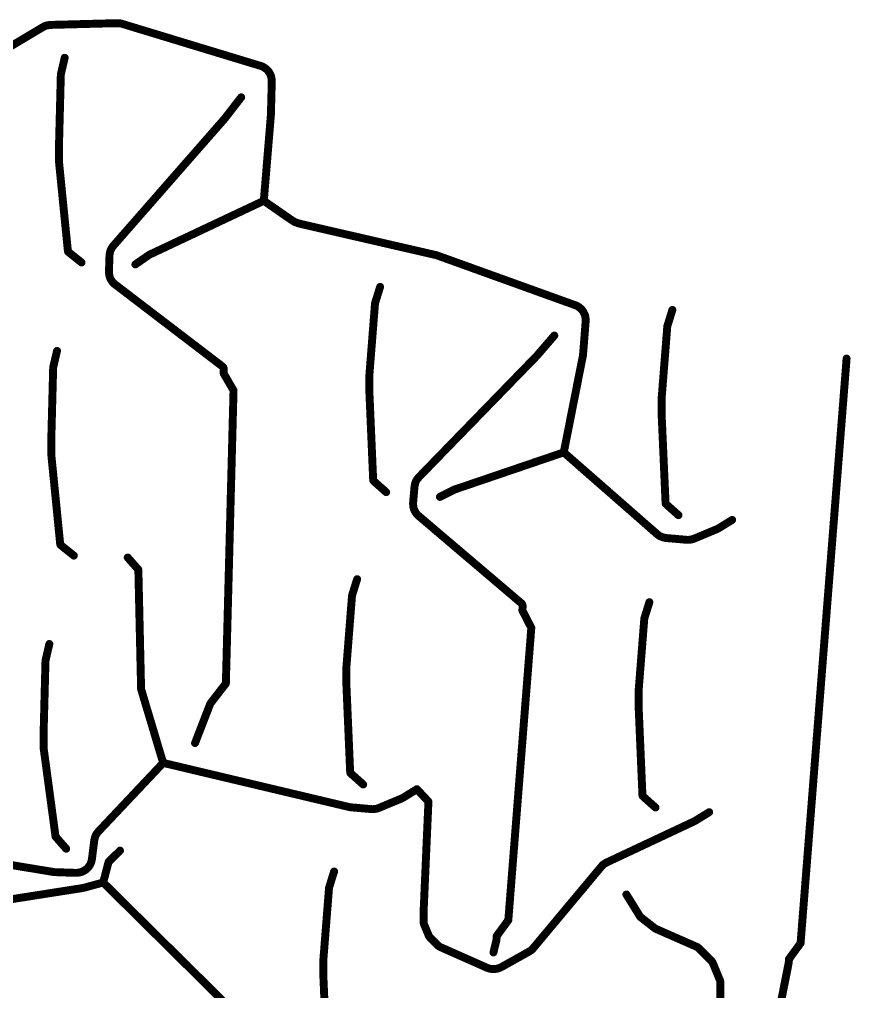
# Model space of a CAD drawing. Extents: x -168 to 102, y -39 to 61.
# Drawn here: x -110.9 to -58.5, y 0 to 61.3 of the extents above; entities that cross this region are included whole.
import ezdxf

# ---------------------------------------------------------------- set-up
doc = ezdxf.new("R2010")
doc.units = 0
doc.layers.get('0').update_dxf_attribs({"linetype": 'CONTINUOUS', "lineweight": 0})
doc.layers.add('B_Cu_____________', color=7, linetype='CONTINUOUS', lineweight=0)

# ---------------------------------------------------------------- blocks, each defined once
blk = doc.blocks.new('UNIT_DISC')
at = {"const_width": 0.5}
blk.add_lwpolyline([(0.25, 0, 1), (-0.25, 0, 1)], format="xyb", close=True, dxfattribs=at)

msp = doc.modelspace()

# ---------------------------------------------------------------- linework, layer by layer
at = {"layer": 'B_Cu_____________', "const_width": 0.5}
for points in [[(-104.5013, 61.0753, 0.073849), (-104.5741, 61.0861)], [(-109.1601, 60.9638, 0.092035), (-109.4171, 60.8689)], [(-108.9563, 60.991, 0.035965), (-109.0636, 60.9804)], [(-95.4704, 58.293, 0.080033), (-95.6849, 58.3978)], [(-95.1878, 58.0231, 0.098954), (-95.3903, 58.2365)], [(-95.0311, 57.6675, 0.098221), (-95.1356, 57.9402)], [(-95.0039, 57.4243, 0.049116), (-95.0145, 57.571)], [(-97.9245, 55.1366, 0.121078), (-97.9138, 55.1574)], [(-95.0612, 55.2827, 0.014049), (-95.0589, 55.3248)], [(-108.4267, 52.3298, 0.023795), (-108.4255, 52.306)], [(-93.776, 48.6929, 0.01464), (-93.749, 48.6753)], [(-93.594, 48.5807, 0.050976), (-93.4929, 48.5326)], [(-93.3056, 48.4659, 0.028981), (-93.2444, 48.448)], [(-104.9784, 47.081, 0.023888), (-105.023, 47.0249)], [(-107.8722, 46.7424, 0.056687), (-107.8653, 46.7105)], [(-107.8582, 46.6895, 0.151397), (-107.8412, 46.666)], [(-105.2239, 46.5842, 0.049258), (-105.2435, 46.438)], [(-105.0802, 46.9454, 0.098285), (-105.2014, 46.6795)], [(-84.5944, 46.4549, 0.02987), (-84.6231, 46.4633)], [(-105.2784, 45.4386, 0.049285), (-105.2691, 45.2913)], [(-105.2533, 45.1947, 0.098598), (-105.1504, 44.9202)], [(-105.0988, 44.837, 0.091114), (-104.9165, 44.6361)], [(-75.6171, 43.1801, 0.080392), (-75.8268, 43.2964)], [(-75.3491, 42.8959, 0.098916), (-75.5401, 43.1195)], [(-75.2112, 42.5331, 0.09806), (-75.3013, 42.8104)], [(-75.1967, 42.2882, 0.048825), (-75.1995, 42.4344)], [(-78.2331, 40.1566, 0.114247), (-78.2217, 40.1755)], [(-75.3734, 40.1076, 0.02918), (-75.3614, 40.1943)], [(-98.0321, 39.2548, 0.23381), (-98.1304, 39.4535)], [(-88.8397, 38.9638, 0.019685), (-88.8405, 38.9441)], [(-70.3967, 37.5123, 0.019685), (-70.3975, 37.4926)], [(-70.3974, 36.2781, 0.010082), (-70.3972, 36.268)], [(-108.911, 33.8362, 0.023795), (-108.9098, 33.8124)], [(-88.6063, 32.295, 0.058471), (-88.6009, 32.2618)], [(-85.8073, 32.3514, 0.098356), (-85.9425, 32.0921)], [(-85.6989, 32.481, 0.023707), (-85.746, 32.4277)], [(-88.5949, 32.2407, 0.144552), (-88.5801, 32.2173)], [(-85.97, 31.9981, 0.04937), (-85.9973, 31.8528)], [(-86.0844, 30.8566, 0.049224), (-86.0828, 30.7092)], [(-86.0721, 30.6119, 0.098469), (-85.984, 30.3327)], [(-70.1538, 30.8004, 0.204534), (-70.1371, 30.7658)], [(-85.9369, 30.2469, 0.091288), (-85.7651, 30.0363)], [(-70.7174, 28.8883, 0.010548), (-70.6931, 28.868)], [(-70.6158, 28.806, 0.097775), (-70.358, 28.6716)], [(-70.2631, 28.6438, 0.049231), (-70.1182, 28.6166)], [(-108.3565, 28.2488, 0.056687), (-108.3496, 28.2169)], [(-108.3425, 28.1959, 0.151397), (-108.3255, 28.1724)], [(-68.8228, 28.5032, 0.049391), (-68.6749, 28.505)], [(-68.5774, 28.5158, 0.0712), (-68.3715, 28.569)], [(-79.1718, 24.3015, 0.234463), (-79.2595, 24.5057)], [(-90.2912, 20.5209, 0.019685), (-90.292, 20.5012)], [(-103.25, 19.1145, 0.066983), (-103.2396, 19.0485)], [(-71.8482, 19.0694, 0.019685), (-71.849, 19.0497)], [(-109.3952, 15.3425, 0.032441), (-109.393, 15.3101)], [(-90.0578, 13.852, 0.058471), (-90.0524, 13.8188)], [(-90.0464, 13.7977, 0.144552), (-90.0316, 13.7743)], [(-71.6148, 12.4005, 0.058471), (-71.6094, 12.3673)], [(-71.6034, 12.3462, 0.144552), (-71.5886, 12.3228)], [(-90.1204, 11.6425, 0.036391), (-90.0127, 11.6251)], [(-88.7173, 11.5117, 0.049391), (-88.5694, 11.5135)], [(-88.4719, 11.5243, 0.0712), (-88.266, 11.5775)], [(-85.1189, 11.9717, 0.130343), (-85.1243, 11.9962)], [(-106.1925, 9.5969, 0.02656), (-106.2067, 9.5185)], [(-106.0488, 9.9581, 0.098285), (-106.17, 9.6922)], [(-105.9282, 10.1145, 0.033235), (-105.9916, 10.0376)], [(-106.3635, 8.3093, 0.026285), (-106.3495, 8.3869)], [(-106.7782, 7.6683, 0.098132), (-106.5649, 7.8674)], [(-106.5071, 7.9476, 0.097834), (-106.3864, 8.2123)], [(-73.9716, 8.0884, 0.091556), (-74.1814, 7.9144)], [(-73.8389, 8.1604, 0.017675), (-73.8861, 8.1362)], [(-108.7749, 7.5436, 0.032036), (-108.6793, 7.5341)], [(-107.3798, 7.4888, 0.049251), (-107.2326, 7.4981)], [(-107.136, 7.5139, 0.097889), (-106.8633, 7.6157)], [(-107.0824, 6.5089, 0.001636), (-107.0711, 6.5108)], [(-106.9745, 6.5266, 0.026293), (-106.7947, 6.5658)], [(-85.4184, 5.1566, 0.01098), (-85.4186, 5.1456)], [(-71.7834, 4.761, 0.144152), (-71.7714, 4.7361)], [(-71.7568, 4.72, 0.043447), (-71.7385, 4.7029)], [(-85.4185, 4.349, 0.097438), (-85.3994, 4.2542)], [(-85.0948, 3.5186, 0.098126), (-85.0406, 3.4377)], [(-70.8242, 3.9888, 0.062416), (-70.7707, 3.9569)], [(-84.4781, 2.8751, 0.092083), (-84.4027, 2.8233)], [(-80.834, 3.2195, 0.033725), (-80.8283, 3.2527)], [(-78.7332, 2.5414, 0.091406), (-78.5238, 2.7152)], [(-68.0952, 2.7628, 0.093166), (-68.1716, 2.815)], [(-91.7427, 2.0779, 0.019685), (-91.7435, 2.0582)], [(-67.183, 1.8239, 0.098126), (-67.2372, 1.9048)], [(-81.4418, 1.5083, 0.236259), (-80.5025, 1.5516)], [(-66.6995, 0.6067, 0.098407), (-66.7185, 0.7025)]]:
    msp.add_lwpolyline(points, format="xyb", dxfattribs=at)
for points in [[(-122.1237, 53.2968), (-109.4171, 60.8689)], [(-109.1601, 60.9638), (-109.0636, 60.9804)], [(-108.9563, 60.991), (-105.3763, 61.0859)], [(-105.3763, 61.0859), (-105.3707, 61.086)], [(-105.3707, 61.086), (-105.3451, 61.0861)], [(-105.3451, 61.0861), (-105.3441, 61.0861)], [(-105.3441, 61.0861), (-104.5741, 61.0861)], [(-104.5013, 61.0753), (-95.6849, 58.3978)], [(-108.3137, 57.8716), (-108.0708, 58.9167)], [(-95.4704, 58.293), (-95.3903, 58.2365)], [(-95.1878, 58.0231), (-95.1356, 57.9402)], [(-108.4267, 53.5509), (-108.3202, 57.6217)], [(-108.3202, 57.6217), (-108.3137, 57.8716)], [(-95.0311, 57.6675), (-95.0145, 57.571)], [(-95.0039, 57.4243), (-95.0104, 57.1743)], [(-95.0104, 57.1741), (-95.0589, 55.3248)], [(-95.0104, 57.1743), (-95.0104, 57.1741)], [(-96.9322, 56.4243), (-97.9136, 55.1581)], [(-97.9245, 55.1366), (-104.9784, 47.081)], [(-97.9136, 55.1581), (-97.9138, 55.1574)], [(-95.0612, 55.2827), (-95.5065, 49.8943)], [(-108.4268, 53.5443), (-108.4267, 53.5509)], [(-108.4268, 52.3565), (-108.4268, 53.5443)], [(-108.4268, 52.3555), (-108.4268, 52.3565)], [(-108.4267, 52.3298), (-108.4268, 52.3555)], [(-107.8722, 46.7424), (-108.4255, 52.306)], [(-95.5065, 49.8943), (-102.7292, 46.4898)], [(-95.5065, 49.8943), (-93.776, 48.6929)], [(-93.749, 48.6753), (-93.617, 48.5947)], [(-93.617, 48.5947), (-93.6159, 48.594)], [(-93.6159, 48.594), (-93.594, 48.5807)], [(-93.4929, 48.5326), (-93.3056, 48.4659)], [(-93.2444, 48.448), (-84.6231, 46.4633)], [(-105.023, 47.0249), (-105.0802, 46.9454)], [(-107.8582, 46.6895), (-107.8653, 46.7105)], [(-107.8404, 46.6654), (-107.8412, 46.666)], [(-107.0085, 45.9993), (-107.8404, 46.6654)], [(-105.2435, 46.438), (-105.2784, 45.4386)], [(-105.2014, 46.6795), (-105.2239, 46.5842)], [(-102.7342, 46.4872), (-103.6105, 45.8807)], [(-102.7322, 46.4883), (-102.7342, 46.4872)], [(-102.7292, 46.4898), (-102.7322, 46.4883)], [(-84.5944, 46.4549), (-75.8268, 43.2964)], [(-105.2691, 45.2913), (-105.2533, 45.1947)], [(-105.1504, 44.9202), (-105.0988, 44.837)], [(-104.9165, 44.6361), (-98.1304, 39.4535)], [(-88.488, 43.4333), (-88.1675, 44.4624)], [(-88.5076, 43.1841), (-88.488, 43.4333)], [(-88.8397, 38.9638), (-88.5076, 43.1841)], [(-75.6171, 43.1801), (-75.5401, 43.1195)], [(-75.3491, 42.8959), (-75.3013, 42.8104)], [(-70.045, 41.9818), (-69.7245, 43.0109)], [(-75.1967, 42.2882), (-75.3417, 40.4439)], [(-75.2112, 42.5331), (-75.2054, 42.4845)], [(-75.2054, 42.4845), (-75.2052, 42.483)], [(-75.2052, 42.483), (-75.1995, 42.4344)], [(-70.3967, 37.5123), (-70.0646, 41.7326)], [(-70.0646, 41.7326), (-70.045, 41.9818)], [(-77.1747, 41.3905), (-78.2211, 40.1774)], [(-108.798, 39.378), (-108.5551, 40.4231)], [(-75.3417, 40.4436), (-75.3614, 40.1943)], [(-75.3417, 40.4439), (-75.3417, 40.4436)], [(-78.2331, 40.1566), (-85.6989, 32.481)], [(-78.2211, 40.1774), (-78.2217, 40.1755)], [(-75.3734, 40.1076), (-76.5789, 34.02)], [(-58.7317, 39.939), (-58.8141, 38.8912)], [(-108.911, 35.0573), (-108.8045, 39.1281)], [(-108.8045, 39.1281), (-108.798, 39.378)], [(-98.0321, 39.2482), (-98.0386, 38.9983)], [(-98.0321, 39.2548), (-98.0321, 39.2482)], [(-98.0386, 38.9983), (-97.4165, 37.9307)], [(-88.8405, 37.7563), (-88.8405, 38.9441)], [(-58.8337, 38.642), (-60.0811, 22.7931)], [(-58.8141, 38.8912), (-58.8337, 38.642)], [(-97.4165, 37.9307), (-97.4442, 36.88)], [(-88.8405, 37.7553), (-88.8405, 37.7563)], [(-88.8404, 37.7296), (-88.8405, 37.7553)], [(-88.8402, 37.7198), (-88.8404, 37.7296)], [(-88.6063, 32.295), (-88.8402, 37.7198)], [(-70.3975, 36.3048), (-70.3975, 37.4926)], [(-97.4507, 36.6301), (-97.8666, 20.7375)], [(-97.4442, 36.88), (-97.4507, 36.6301)], [(-70.3975, 36.3038), (-70.3975, 36.3048)], [(-70.3974, 36.2781), (-70.3975, 36.3038)], [(-70.1538, 30.8004), (-70.3972, 36.268)], [(-108.9111, 35.0507), (-108.911, 35.0573)], [(-108.9111, 33.8629), (-108.9111, 35.0507)], [(-108.9111, 33.8619), (-108.9111, 33.8629)], [(-108.911, 33.8362), (-108.9111, 33.8619)], [(-108.3565, 28.2488), (-108.9098, 33.8124)], [(-83.4495, 31.6814), (-76.5789, 34.02)], [(-70.7174, 28.8883), (-76.5789, 34.02)], [(-88.5949, 32.2407), (-88.6009, 32.2618)], [(-85.746, 32.4277), (-85.8073, 32.3514)], [(-88.5785, 32.2159), (-88.5801, 32.2173)], [(-87.7827, 31.5072), (-88.5785, 32.2159)], [(-85.9973, 31.8528), (-86.0844, 30.8566)], [(-85.9425, 32.0921), (-85.97, 31.9981)], [(-84.3957, 31.2108), (-83.4599, 31.679)], [(-83.4599, 31.679), (-83.4568, 31.6795)], [(-83.4568, 31.6795), (-83.4495, 31.6814)], [(-86.0828, 30.7092), (-86.0721, 30.6119)], [(-70.1355, 30.7644), (-70.1371, 30.7658)], [(-69.3397, 30.0557), (-70.1355, 30.7644)], [(-85.984, 30.3327), (-85.9369, 30.2469)], [(-85.7651, 30.0363), (-79.2595, 24.5057)], [(-66.8643, 29.1973), (-68.3715, 28.569)], [(-66.8617, 29.1984), (-66.8643, 29.1973)], [(-66.8595, 29.1995), (-66.8617, 29.1984)], [(-65.9527, 29.7593), (-66.8595, 29.1995)], [(-70.6549, 28.8373), (-70.6931, 28.868)], [(-70.654, 28.8366), (-70.6549, 28.8373)], [(-70.6158, 28.806), (-70.654, 28.8366)], [(-70.311, 28.6578), (-70.358, 28.6716)], [(-70.31, 28.6575), (-70.311, 28.6578)], [(-70.2631, 28.6438), (-70.31, 28.6575)], [(-69.0721, 28.525), (-70.1182, 28.6166)], [(-108.3425, 28.1959), (-108.3496, 28.2169)], [(-108.3247, 28.1718), (-108.3255, 28.1724)], [(-107.4928, 27.5057), (-108.3247, 28.1718)], [(-69.0718, 28.5249), (-69.0721, 28.525)], [(-68.8228, 28.5032), (-69.0718, 28.5249)], [(-68.6262, 28.5104), (-68.6749, 28.505)], [(-68.626, 28.5104), (-68.6262, 28.5104)], [(-68.5774, 28.5158), (-68.626, 28.5104)], [(-104.0948, 27.3871), (-103.4231, 26.6218)], [(-103.4231, 26.6218), (-103.4229, 26.6198)], [(-103.4229, 26.6198), (-103.4225, 26.615)], [(-103.4225, 26.615), (-103.25, 19.1145)], [(-89.9395, 24.9904), (-89.619, 26.0195)], [(-89.9591, 24.7412), (-89.9395, 24.9904)], [(-90.2912, 20.5209), (-89.9591, 24.7412)], [(-79.1721, 24.2956), (-79.1917, 24.0464)], [(-79.1718, 24.3015), (-79.1721, 24.2956)], [(-71.4965, 23.5389), (-71.176, 24.568)], [(-79.1917, 24.0464), (-78.6262, 22.9476)], [(-71.8482, 19.0694), (-71.5161, 23.2897)], [(-71.5161, 23.2897), (-71.4965, 23.5389)], [(-78.6262, 22.9476), (-78.7086, 21.8998)], [(-60.1007, 22.5439), (-60.1832, 21.4961)], [(-60.0811, 22.7931), (-60.1007, 22.5439)], [(-109.2822, 20.8843), (-109.0393, 21.9294)], [(-78.7086, 21.8998), (-78.7282, 21.6506)], [(-78.7282, 21.6506), (-79.9756, 5.8016)], [(-60.1832, 21.4961), (-60.2656, 20.4483)], [(-109.3952, 16.5636), (-109.2887, 20.6344)], [(-109.2887, 20.6344), (-109.2822, 20.8843)], [(-97.8666, 20.7375), (-97.8731, 20.4876)], [(-97.8731, 20.4876), (-97.9007, 19.437)], [(-90.292, 19.3134), (-90.292, 20.5012)], [(-60.2852, 20.1991), (-61.5326, 4.3501)], [(-60.2656, 20.4483), (-60.2852, 20.1991)], [(-97.9007, 19.437), (-98.8821, 18.1708)], [(-103.2396, 19.0485), (-101.8575, 14.4269)], [(-90.292, 19.3124), (-90.292, 19.3134)], [(-90.2919, 19.2867), (-90.292, 19.3124)], [(-90.2917, 19.2769), (-90.2919, 19.2867)], [(-90.0578, 13.852), (-90.2917, 19.2769)], [(-71.849, 17.8619), (-71.849, 19.0497)], [(-98.8842, 18.1639), (-99.846, 15.679)], [(-98.8823, 18.1701), (-98.8842, 18.1639)], [(-98.8821, 18.1708), (-98.8823, 18.1701)], [(-71.849, 17.8609), (-71.849, 17.8619)], [(-71.8489, 17.8352), (-71.849, 17.8609)], [(-71.8487, 17.8254), (-71.8489, 17.8352)], [(-71.6148, 12.4005), (-71.8487, 17.8254)], [(-109.3953, 16.557), (-109.3952, 16.5636)], [(-109.3953, 15.3692), (-109.3953, 16.557)], [(-109.3953, 15.3682), (-109.3953, 15.3692)], [(-109.3952, 15.3425), (-109.3953, 15.3682)], [(-108.6488, 9.7773), (-109.393, 15.3101)], [(-101.8575, 14.4269), (-105.9282, 10.1145)], [(-90.1204, 11.6425), (-101.8575, 14.4269)], [(-90.0464, 13.7977), (-90.0524, 13.8188)], [(-90.03, 13.7729), (-90.0316, 13.7743)], [(-89.2342, 13.0642), (-90.03, 13.7729)], [(-85.8472, 12.7678), (-86.754, 12.208)], [(-85.1249, 11.9973), (-85.8472, 12.7678)], [(-86.7588, 12.2058), (-88.266, 11.5775)], [(-86.7562, 12.2069), (-86.7588, 12.2058)], [(-86.754, 12.208), (-86.7562, 12.2069)], [(-71.6034, 12.3462), (-71.6094, 12.3673)], [(-71.587, 12.3214), (-71.5886, 12.3228)], [(-70.7912, 11.6127), (-71.587, 12.3214)], [(-88.9666, 11.5335), (-90.0127, 11.6251)], [(-88.9663, 11.5334), (-88.9666, 11.5335)], [(-88.7173, 11.5117), (-88.9663, 11.5334)], [(-88.5207, 11.5189), (-88.5694, 11.5135)], [(-88.5205, 11.5189), (-88.5207, 11.5189)], [(-88.4719, 11.5243), (-88.5205, 11.5189)], [(-85.4184, 5.1566), (-85.1189, 11.9717)], [(-85.1243, 11.9962), (-85.1249, 11.9973)], [(-67.4042, 11.3163), (-68.311, 10.7565)], [(-68.3138, 10.7551), (-73.8389, 8.1604)], [(-68.3132, 10.7554), (-68.3138, 10.7551)], [(-68.311, 10.7565), (-68.3132, 10.7554)], [(-107.9771, 9.012), (-108.6488, 9.7773)], [(-106.17, 9.6922), (-106.1925, 9.5969)], [(-105.9916, 10.0376), (-106.0488, 9.9581)], [(-108.7749, 7.5436), (-120.454, 9.4681)], [(-106.2067, 9.5185), (-106.3495, 8.3869)], [(-104.5791, 8.8934), (-105.3025, 8.1768)], [(-106.5363, 7.9071), (-106.5649, 7.8674)], [(-106.5357, 7.9078), (-106.5363, 7.9071)], [(-106.5071, 7.9476), (-106.5357, 7.9078)], [(-106.3751, 8.2599), (-106.3864, 8.2123)], [(-106.3747, 8.2616), (-106.3751, 8.2599)], [(-106.3635, 8.3093), (-106.3747, 8.2616)], [(-105.3025, 8.1768), (-105.642, 6.8814)], [(-74.1814, 7.9144), (-78.5238, 2.7152)], [(-73.8861, 8.1362), (-73.9716, 8.0884)], [(-108.4294, 7.5253), (-108.6793, 7.5341)], [(-108.4291, 7.5253), (-108.4294, 7.5253)], [(-107.3798, 7.4888), (-108.4291, 7.5253)], [(-107.136, 7.5139), (-107.2326, 7.4981)], [(-106.8216, 7.6414), (-106.8633, 7.6157)], [(-106.8198, 7.6425), (-106.8216, 7.6414)], [(-106.7782, 7.6683), (-106.8198, 7.6425)], [(-91.391, 6.5474), (-91.0705, 7.5765)], [(-122.028, 4.1652), (-107.0824, 6.5089)], [(-107.0711, 6.5108), (-106.9745, 6.5266)], [(-106.7947, 6.5658), (-105.642, 6.8814)], [(-92.0967, -6.515), (-105.642, 6.8814)], [(-91.4106, 6.2982), (-91.391, 6.5474)], [(-91.7427, 2.0779), (-91.4106, 6.2982)], [(-71.7837, 4.7631), (-72.6275, 6.125)], [(-79.9952, 5.5524), (-80.0777, 4.5046)], [(-79.9756, 5.8016), (-79.9952, 5.5524)], [(-85.4186, 4.3756), (-85.4186, 5.1456)], [(-71.7834, 4.761), (-71.7837, 4.7631)], [(-71.7568, 4.72), (-71.7714, 4.7361)], [(-70.8242, 3.9888), (-71.7385, 4.7029)], [(-85.4186, 4.3746), (-85.4186, 4.3756)], [(-85.4185, 4.349), (-85.4186, 4.3746)], [(-85.1048, 3.5428), (-85.3994, 4.2542)], [(-80.0777, 4.5046), (-80.8081, 3.5078)], [(-61.5522, 4.1009), (-61.6347, 3.0531)], [(-61.5326, 4.3501), (-61.5522, 4.1009)], [(-85.1047, 3.5424), (-85.1048, 3.5428)], [(-85.0948, 3.5186), (-85.1047, 3.5424)], [(-84.4781, 2.8751), (-85.0406, 3.4377)], [(-80.8081, 3.5078), (-80.8277, 3.2586)], [(-68.1716, 2.815), (-70.7707, 3.9569)], [(-81.4418, 1.5083), (-84.4027, 2.8233)], [(-80.834, 3.2195), (-81.0154, 2.4684)], [(-80.8277, 3.2586), (-80.8283, 3.2527)], [(-61.6347, 3.0531), (-62.3651, 2.0563)], [(-78.7761, 2.5174), (-80.5025, 1.5516)], [(-78.7759, 2.5175), (-78.7761, 2.5174)], [(-78.7332, 2.5414), (-78.7759, 2.5175)], [(-67.2372, 1.9048), (-68.0952, 2.7628)], [(-91.7435, 0.8704), (-91.7435, 2.0582)], [(-67.1731, 1.8001), (-67.183, 1.8239)], [(-67.173, 1.7998), (-67.1731, 1.8001)], [(-66.81, 0.9234), (-67.173, 1.7998)], [(-62.3847, 1.8071), (-64.4408, -8.5034)], [(-62.3651, 2.0563), (-62.3847, 1.8071)], [(-91.7435, 0.8694), (-91.7435, 0.8704)], [(-91.7434, 0.8437), (-91.7435, 0.8694)], [(-91.7432, 0.8339), (-91.7434, 0.8437)], [(-91.5092, -4.5909), (-91.7432, 0.8339)], [(-66.8099, 0.9233), (-66.81, 0.9234)], [(-66.7185, 0.7025), (-66.8099, 0.9233)], [(-66.6995, -0.6067), (-66.6995, 0.6067)]]:
    msp.add_lwpolyline(points, dxfattribs=at)

# ---------------------------------------------------------------- block references
at = {"layer": 'B_Cu_____________', "xscale": 0.5, "yscale": 0.5}
for p in [(-109.4171, 60.8689), (-109.4171, 60.8689), (-109.1601, 60.9638), (-109.1601, 60.9638), (-109.0636, 60.9804), (-109.0636, 60.9804), (-108.9563, 60.991), (-108.9563, 60.991), (-105.3763, 61.0859), (-105.3763, 61.0859), (-105.3707, 61.086), (-105.3707, 61.086), (-105.3451, 61.0861), (-105.3451, 61.0861), (-105.3441, 61.0861), (-105.3441, 61.0861), (-104.5741, 61.0861), (-104.5741, 61.0861), (-104.5013, 61.0753), (-104.5013, 61.0753), (-108.0708, 58.9167), (-95.6849, 58.3978), (-95.6849, 58.3978), (-95.4704, 58.293), (-95.4704, 58.293), (-95.3903, 58.2365), (-95.3903, 58.2365), (-95.1878, 58.0231), (-95.1878, 58.0231), (-108.3202, 57.6217), (-108.3202, 57.6217), (-108.3137, 57.8716), (-108.3137, 57.8716), (-95.1356, 57.9402), (-95.1356, 57.9402), (-95.0311, 57.6675), (-95.0311, 57.6675), (-95.0145, 57.571), (-95.0145, 57.571), (-95.0039, 57.4243), (-95.0039, 57.4243), (-95.0104, 57.1743), (-95.0104, 57.1743), (-95.0104, 57.1741), (-95.0104, 57.1741), (-96.9322, 56.4243), (-97.9245, 55.1366), (-97.9245, 55.1366), (-97.9138, 55.1574), (-97.9138, 55.1574), (-97.9136, 55.1581), (-97.9136, 55.1581), (-95.0612, 55.2827), (-95.0612, 55.2827), (-95.0589, 55.3248), (-95.0589, 55.3248), (-108.4268, 53.5443), (-108.4268, 53.5443), (-108.4267, 53.5509), (-108.4267, 53.5509), (-108.4268, 52.3565), (-108.4268, 52.3565), (-108.4268, 52.3555), (-108.4268, 52.3555), (-108.4267, 52.3298), (-108.4267, 52.3298), (-108.4255, 52.306), (-108.4255, 52.306), (-95.5065, 49.8943), (-95.5065, 49.8943), (-95.5065, 49.8943), (-93.776, 48.6929), (-93.776, 48.6929), (-93.749, 48.6753), (-93.749, 48.6753), (-93.617, 48.5947), (-93.617, 48.5947), (-93.6159, 48.594), (-93.6159, 48.594), (-93.594, 48.5807), (-93.594, 48.5807), (-93.4929, 48.5326), (-93.4929, 48.5326), (-93.3056, 48.4659), (-93.3056, 48.4659), (-93.2444, 48.448), (-93.2444, 48.448), (-105.023, 47.0249), (-105.023, 47.0249), (-104.9784, 47.081), (-104.9784, 47.081), (-107.8722, 46.7424), (-107.8722, 46.7424), (-107.8653, 46.7105), (-107.8653, 46.7105), (-107.8582, 46.6895), (-107.8582, 46.6895), (-107.8412, 46.666), (-107.8412, 46.666), (-107.8404, 46.6654), (-107.8404, 46.6654), (-105.2435, 46.438), (-105.2435, 46.438), (-105.2239, 46.5842), (-105.2239, 46.5842), (-105.2014, 46.6795), (-105.2014, 46.6795), (-105.0802, 46.9454), (-105.0802, 46.9454), (-102.7342, 46.4872), (-102.7342, 46.4872), (-102.7322, 46.4883), (-102.7322, 46.4883), (-102.7292, 46.4898), (-102.7292, 46.4898), (-84.6231, 46.4633), (-84.6231, 46.4633), (-84.5944, 46.4549), (-84.5944, 46.4549), (-107.0085, 45.9993), (-103.6105, 45.8807), (-105.2784, 45.4386), (-105.2784, 45.4386), (-105.2691, 45.2913), (-105.2691, 45.2913), (-105.2533, 45.1947), (-105.2533, 45.1947), (-105.1504, 44.9202), (-105.1504, 44.9202), (-105.0988, 44.837), (-105.0988, 44.837), (-104.9165, 44.6361), (-104.9165, 44.6361), (-88.1675, 44.4624), (-88.488, 43.4333), (-88.488, 43.4333), (-88.5076, 43.1841), (-88.5076, 43.1841), (-75.8268, 43.2964), (-75.8268, 43.2964), (-75.6171, 43.1801), (-75.6171, 43.1801), (-75.5401, 43.1195), (-75.5401, 43.1195), (-75.3491, 42.8959), (-75.3491, 42.8959), (-75.3013, 42.8104), (-75.3013, 42.8104), (-69.7245, 43.0109), (-75.2112, 42.5331), (-75.2112, 42.5331), (-75.2054, 42.4845), (-75.2054, 42.4845), (-75.2052, 42.483), (-75.2052, 42.483), (-75.1995, 42.4344), (-75.1995, 42.4344), (-75.1967, 42.2882), (-75.1967, 42.2882), (-70.0646, 41.7326), (-70.0646, 41.7326), (-70.045, 41.9818), (-70.045, 41.9818), (-77.1747, 41.3905), (-108.5551, 40.4231), (-75.3417, 40.4439), (-75.3417, 40.4439), (-75.3417, 40.4436), (-75.3417, 40.4436), (-78.2331, 40.1566), (-78.2331, 40.1566), (-78.2217, 40.1755), (-78.2217, 40.1755), (-78.2211, 40.1774), (-78.2211, 40.1774), (-75.3734, 40.1076), (-75.3734, 40.1076), (-75.3614, 40.1943), (-75.3614, 40.1943), (-58.7317, 39.939), (-108.8045, 39.1281), (-108.8045, 39.1281), (-108.798, 39.378), (-108.798, 39.378), (-98.1304, 39.4535), (-98.1304, 39.4535), (-98.0321, 39.2548), (-98.0321, 39.2548), (-98.0321, 39.2482), (-98.0321, 39.2482), (-98.0386, 38.9983), (-98.0386, 38.9983), (-88.8405, 38.9441), (-88.8405, 38.9441), (-88.8397, 38.9638), (-88.8397, 38.9638), (-58.8337, 38.642), (-58.8337, 38.642), (-58.8141, 38.8912), (-58.8141, 38.8912), (-97.4165, 37.9307), (-97.4165, 37.9307), (-88.8405, 37.7563), (-88.8405, 37.7563), (-88.8405, 37.7553), (-88.8405, 37.7553), (-88.8404, 37.7296), (-88.8404, 37.7296), (-88.8402, 37.7198), (-88.8402, 37.7198), (-70.3975, 37.4926), (-70.3975, 37.4926), (-70.3967, 37.5123), (-70.3967, 37.5123), (-97.4507, 36.6301), (-97.4507, 36.6301), (-97.4442, 36.88), (-97.4442, 36.88), (-70.3975, 36.3048), (-70.3975, 36.3048), (-70.3975, 36.3038), (-70.3975, 36.3038), (-70.3974, 36.2781), (-70.3974, 36.2781), (-70.3972, 36.268), (-70.3972, 36.268), (-108.9111, 35.0507), (-108.9111, 35.0507), (-108.911, 35.0573), (-108.911, 35.0573), (-108.9111, 33.8629), (-108.9111, 33.8629), (-108.9111, 33.8619), (-108.9111, 33.8619), (-108.911, 33.8362), (-108.911, 33.8362), (-108.9098, 33.8124), (-108.9098, 33.8124), (-76.5789, 34.02), (-76.5789, 34.02), (-76.5789, 34.02), (-88.6063, 32.295), (-88.6063, 32.295), (-88.6009, 32.2618), (-88.6009, 32.2618), (-85.8073, 32.3514), (-85.8073, 32.3514), (-85.746, 32.4277), (-85.746, 32.4277), (-85.6989, 32.481), (-85.6989, 32.481), (-88.5949, 32.2407), (-88.5949, 32.2407), (-88.5801, 32.2173), (-88.5801, 32.2173), (-88.5785, 32.2159), (-88.5785, 32.2159), (-85.9973, 31.8528), (-85.9973, 31.8528), (-85.97, 31.9981), (-85.97, 31.9981), (-85.9425, 32.0921), (-85.9425, 32.0921), (-83.4599, 31.679), (-83.4599, 31.679), (-83.4568, 31.6795), (-83.4568, 31.6795), (-83.4495, 31.6814), (-83.4495, 31.6814), (-87.7827, 31.5072), (-84.3957, 31.2108), (-86.0844, 30.8566), (-86.0844, 30.8566), (-86.0828, 30.7092), (-86.0828, 30.7092), (-86.0721, 30.6119), (-86.0721, 30.6119), (-70.1538, 30.8004), (-70.1538, 30.8004), (-70.1371, 30.7658), (-70.1371, 30.7658), (-70.1355, 30.7644), (-70.1355, 30.7644), (-85.984, 30.3327), (-85.984, 30.3327), (-85.9369, 30.2469), (-85.9369, 30.2469), (-85.7651, 30.0363), (-85.7651, 30.0363), (-69.3397, 30.0557), (-66.8643, 29.1973), (-66.8643, 29.1973), (-66.8617, 29.1984), (-66.8617, 29.1984), (-66.8595, 29.1995), (-66.8595, 29.1995), (-65.9527, 29.7593), (-70.7174, 28.8883), (-70.7174, 28.8883), (-70.6931, 28.868), (-70.6931, 28.868), (-70.6549, 28.8373), (-70.6549, 28.8373), (-70.654, 28.8366), (-70.654, 28.8366), (-70.6158, 28.806), (-70.6158, 28.806), (-70.358, 28.6716), (-70.358, 28.6716), (-70.311, 28.6578), (-70.311, 28.6578), (-70.31, 28.6575), (-70.31, 28.6575), (-70.2631, 28.6438), (-70.2631, 28.6438), (-70.1182, 28.6166), (-70.1182, 28.6166), (-108.3565, 28.2488), (-108.3565, 28.2488), (-108.3496, 28.2169), (-108.3496, 28.2169), (-108.3425, 28.1959), (-108.3425, 28.1959), (-108.3255, 28.1724), (-108.3255, 28.1724), (-108.3247, 28.1718), (-108.3247, 28.1718), (-69.0721, 28.525), (-69.0721, 28.525), (-69.0718, 28.5249), (-69.0718, 28.5249), (-68.8228, 28.5032), (-68.8228, 28.5032), (-68.6749, 28.505), (-68.6749, 28.505), (-68.6262, 28.5104), (-68.6262, 28.5104), (-68.626, 28.5104), (-68.626, 28.5104), (-68.5774, 28.5158), (-68.5774, 28.5158), (-68.3715, 28.569), (-68.3715, 28.569), (-107.4928, 27.5057), (-104.0948, 27.3871), (-103.4231, 26.6218), (-103.4231, 26.6218), (-103.4229, 26.6198), (-103.4229, 26.6198), (-103.4225, 26.615), (-103.4225, 26.615), (-89.619, 26.0195), (-89.9395, 24.9904), (-89.9395, 24.9904), (-89.9591, 24.7412), (-89.9591, 24.7412), (-79.2595, 24.5057), (-79.2595, 24.5057), (-79.1721, 24.2956), (-79.1721, 24.2956), (-79.1718, 24.3015), (-79.1718, 24.3015), (-71.176, 24.568), (-79.1917, 24.0464), (-79.1917, 24.0464), (-71.5161, 23.2897), (-71.5161, 23.2897), (-71.4965, 23.5389), (-71.4965, 23.5389), (-78.6262, 22.9476), (-78.6262, 22.9476), (-60.1007, 22.5439), (-60.1007, 22.5439), (-60.0811, 22.7931), (-60.0811, 22.7931), (-109.0393, 21.9294), (-78.7086, 21.8998), (-78.7086, 21.8998), (-78.7282, 21.6506), (-78.7282, 21.6506), (-60.1832, 21.4961), (-60.1832, 21.4961), (-109.2887, 20.6344), (-109.2887, 20.6344), (-109.2822, 20.8843), (-109.2822, 20.8843), (-97.8666, 20.7375), (-97.8666, 20.7375), (-97.8731, 20.4876), (-97.8731, 20.4876), (-90.292, 20.5012), (-90.292, 20.5012), (-90.2912, 20.5209), (-90.2912, 20.5209), (-60.2852, 20.1991), (-60.2852, 20.1991), (-60.2656, 20.4483), (-60.2656, 20.4483), (-97.9007, 19.437), (-97.9007, 19.437), (-103.25, 19.1145), (-103.25, 19.1145), (-103.2396, 19.0485), (-103.2396, 19.0485), (-90.292, 19.3134), (-90.292, 19.3134), (-90.292, 19.3124), (-90.292, 19.3124), (-90.2919, 19.2867), (-90.2919, 19.2867), (-90.2917, 19.2769), (-90.2917, 19.2769), (-71.849, 19.0497), (-71.849, 19.0497), (-71.8482, 19.0694), (-71.8482, 19.0694), (-98.8842, 18.1639), (-98.8842, 18.1639), (-98.8823, 18.1701), (-98.8823, 18.1701), (-98.8821, 18.1708), (-98.8821, 18.1708), (-71.849, 17.8619), (-71.849, 17.8619), (-71.849, 17.8609), (-71.849, 17.8609), (-71.8489, 17.8352), (-71.8489, 17.8352), (-71.8487, 17.8254), (-71.8487, 17.8254), (-109.3953, 16.557), (-109.3953, 16.557), (-109.3952, 16.5636), (-109.3952, 16.5636), (-109.3953, 15.3692), (-109.3953, 15.3692), (-109.3953, 15.3682), (-109.3953, 15.3682), (-109.3952, 15.3425), (-109.3952, 15.3425), (-109.393, 15.3101), (-109.393, 15.3101), (-99.846, 15.679), (-101.8575, 14.4269), (-101.8575, 14.4269), (-101.8575, 14.4269), (-90.0578, 13.852), (-90.0578, 13.852), (-90.0524, 13.8188), (-90.0524, 13.8188), (-90.0464, 13.7977), (-90.0464, 13.7977), (-90.0316, 13.7743), (-90.0316, 13.7743), (-90.03, 13.7729), (-90.03, 13.7729), (-89.2342, 13.0642), (-85.8472, 12.7678), (-85.8472, 12.7678), (-86.7588, 12.2058), (-86.7588, 12.2058), (-86.7562, 12.2069), (-86.7562, 12.2069), (-86.754, 12.208), (-86.754, 12.208), (-71.6148, 12.4005), (-71.6148, 12.4005), (-71.6094, 12.3673), (-71.6094, 12.3673), (-71.6034, 12.3462), (-71.6034, 12.3462), (-71.5886, 12.3228), (-71.5886, 12.3228), (-71.587, 12.3214), (-71.587, 12.3214), (-90.1204, 11.6425), (-90.1204, 11.6425), (-90.0127, 11.6251), (-90.0127, 11.6251), (-88.9666, 11.5335), (-88.9666, 11.5335), (-88.9663, 11.5334), (-88.9663, 11.5334), (-88.7173, 11.5117), (-88.7173, 11.5117), (-88.5694, 11.5135), (-88.5694, 11.5135), (-88.5207, 11.5189), (-88.5207, 11.5189), (-88.5205, 11.5189), (-88.5205, 11.5189), (-88.4719, 11.5243), (-88.4719, 11.5243), (-88.266, 11.5775), (-88.266, 11.5775), (-85.1249, 11.9973), (-85.1249, 11.9973), (-85.1243, 11.9962), (-85.1243, 11.9962), (-85.1189, 11.9717), (-85.1189, 11.9717), (-70.7912, 11.6127), (-67.4042, 11.3163), (-68.3138, 10.7551), (-68.3138, 10.7551), (-68.3132, 10.7554), (-68.3132, 10.7554), (-68.311, 10.7565), (-68.311, 10.7565), (-108.6488, 9.7773), (-108.6488, 9.7773), (-106.1925, 9.5969), (-106.1925, 9.5969), (-106.17, 9.6922), (-106.17, 9.6922), (-106.0488, 9.9581), (-106.0488, 9.9581), (-105.9916, 10.0376), (-105.9916, 10.0376), (-105.9282, 10.1145), (-105.9282, 10.1145), (-107.9771, 9.012), (-106.2067, 9.5185), (-106.2067, 9.5185), (-106.3495, 8.3869), (-106.3495, 8.3869), (-104.5791, 8.8934), (-106.5649, 7.8674), (-106.5649, 7.8674), (-106.5363, 7.9071), (-106.5363, 7.9071), (-106.5357, 7.9078), (-106.5357, 7.9078), (-106.5071, 7.9476), (-106.5071, 7.9476), (-106.3864, 8.2123), (-106.3864, 8.2123), (-106.3751, 8.2599), (-106.3751, 8.2599), (-106.3747, 8.2616), (-106.3747, 8.2616), (-106.3635, 8.3093), (-106.3635, 8.3093), (-105.3025, 8.1768), (-105.3025, 8.1768), (-74.1814, 7.9144), (-74.1814, 7.9144), (-73.9716, 8.0884), (-73.9716, 8.0884), (-73.8861, 8.1362), (-73.8861, 8.1362), (-73.8389, 8.1604), (-73.8389, 8.1604), (-108.7749, 7.5436), (-108.7749, 7.5436), (-108.6793, 7.5341), (-108.6793, 7.5341), (-108.4294, 7.5253), (-108.4294, 7.5253), (-108.4291, 7.5253), (-108.4291, 7.5253), (-107.3798, 7.4888), (-107.3798, 7.4888), (-107.2326, 7.4981), (-107.2326, 7.4981), (-107.136, 7.5139), (-107.136, 7.5139), (-106.8633, 7.6157), (-106.8633, 7.6157), (-106.8216, 7.6414), (-106.8216, 7.6414), (-106.8198, 7.6425), (-106.8198, 7.6425), (-106.7782, 7.6683), (-106.7782, 7.6683), (-91.0705, 7.5765), (-107.0824, 6.5089), (-107.0824, 6.5089), (-107.0711, 6.5108), (-107.0711, 6.5108), (-106.9745, 6.5266), (-106.9745, 6.5266), (-106.7947, 6.5658), (-106.7947, 6.5658), (-105.642, 6.8814), (-105.642, 6.8814), (-105.642, 6.8814), (-91.391, 6.5474), (-91.391, 6.5474), (-91.4106, 6.2982), (-91.4106, 6.2982), (-72.6275, 6.125), (-79.9952, 5.5524), (-79.9952, 5.5524), (-79.9756, 5.8016), (-79.9756, 5.8016), (-85.4186, 5.1456), (-85.4186, 5.1456), (-85.4184, 5.1566), (-85.4184, 5.1566), (-71.7837, 4.7631), (-71.7837, 4.7631), (-71.7834, 4.761), (-71.7834, 4.761), (-71.7714, 4.7361), (-71.7714, 4.7361), (-71.7568, 4.72), (-71.7568, 4.72), (-71.7385, 4.7029), (-71.7385, 4.7029), (-85.4186, 4.3756), (-85.4186, 4.3756), (-85.4186, 4.3746), (-85.4186, 4.3746), (-85.4185, 4.349), (-85.4185, 4.349), (-85.3994, 4.2542), (-85.3994, 4.2542), (-80.0777, 4.5046), (-80.0777, 4.5046), (-61.5522, 4.1009), (-61.5522, 4.1009), (-61.5326, 4.3501), (-61.5326, 4.3501), (-85.1048, 3.5428), (-85.1048, 3.5428), (-85.1047, 3.5424), (-85.1047, 3.5424), (-85.0948, 3.5186), (-85.0948, 3.5186), (-85.0406, 3.4377), (-85.0406, 3.4377), (-80.8081, 3.5078), (-80.8081, 3.5078), (-70.8242, 3.9888), (-70.8242, 3.9888), (-70.7707, 3.9569), (-70.7707, 3.9569), (-84.4781, 2.8751), (-84.4781, 2.8751), (-84.4027, 2.8233), (-84.4027, 2.8233), (-80.834, 3.2195), (-80.834, 3.2195), (-80.8283, 3.2527), (-80.8283, 3.2527), (-80.8277, 3.2586), (-80.8277, 3.2586), (-61.6347, 3.0531), (-61.6347, 3.0531), (-81.0154, 2.4684), (-78.7761, 2.5174), (-78.7761, 2.5174), (-78.7759, 2.5175), (-78.7759, 2.5175), (-78.7332, 2.5414), (-78.7332, 2.5414), (-78.5238, 2.7152), (-78.5238, 2.7152), (-68.1716, 2.815), (-68.1716, 2.815), (-68.0952, 2.7628), (-68.0952, 2.7628), (-91.7435, 2.0582), (-91.7435, 2.0582), (-91.7427, 2.0779), (-91.7427, 2.0779), (-67.2372, 1.9048), (-67.2372, 1.9048), (-67.183, 1.8239), (-67.183, 1.8239), (-67.1731, 1.8001), (-67.1731, 1.8001), (-67.173, 1.7998), (-67.173, 1.7998), (-62.3847, 1.8071), (-62.3847, 1.8071), (-62.3651, 2.0563), (-62.3651, 2.0563), (-81.4418, 1.5083), (-81.4418, 1.5083), (-80.5025, 1.5516), (-80.5025, 1.5516), (-91.7435, 0.8704), (-91.7435, 0.8704), (-91.7435, 0.8694), (-91.7435, 0.8694), (-91.7434, 0.8437), (-91.7434, 0.8437), (-91.7432, 0.8339), (-91.7432, 0.8339), (-66.81, 0.9234), (-66.81, 0.9234), (-66.8099, 0.9233), (-66.8099, 0.9233), (-66.7185, 0.7025), (-66.7185, 0.7025), (-66.6995, 0.6067), (-66.6995, 0.6067)]:
    msp.add_blockref('UNIT_DISC', p, dxfattribs=at)

doc.saveas('drawing.dxf')
